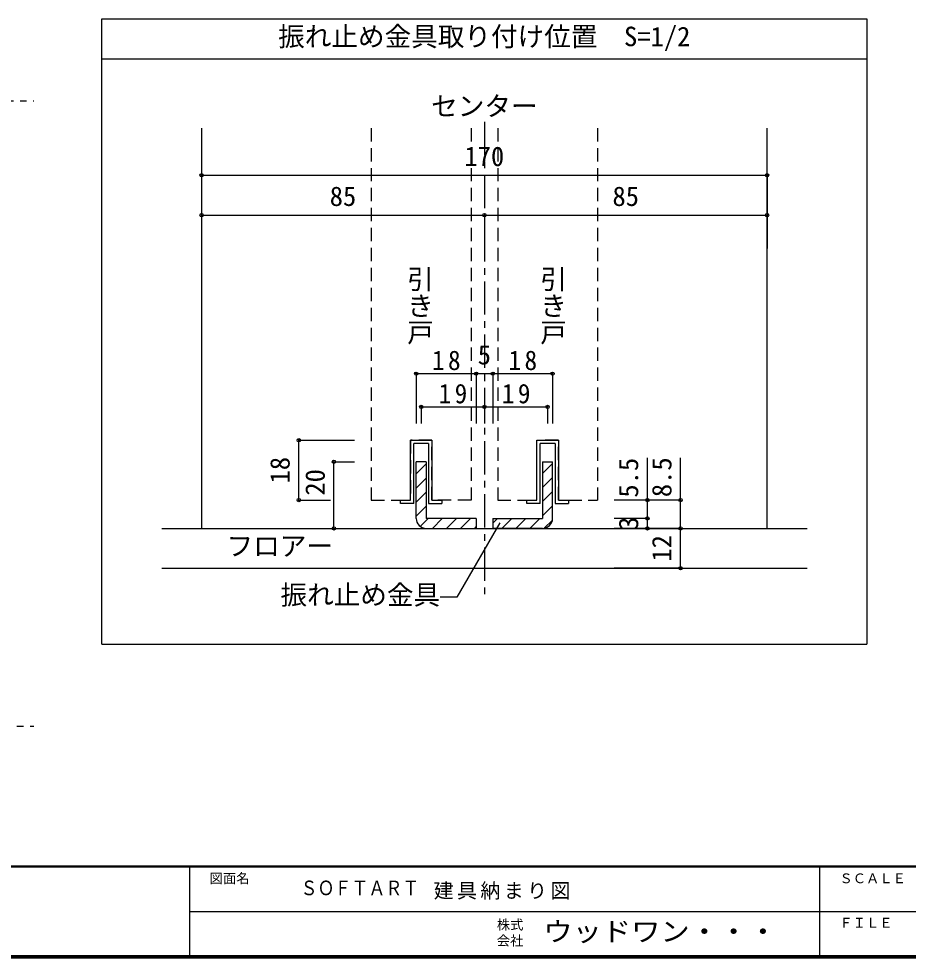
# Model space of a CAD drawing. Units: millimetres, scale not verified, with parts at other scales. Extents: x -973 to 977, y -718 to 696.
# Drawn here: x -127 to 542, y -701 to 5 of the extents above; entities that cross this region are included whole.
import ezdxf
from ezdxf.enums import TextEntityAlignment as Align

# ---------------------------------------------------------------- set-up
doc = ezdxf.new("R2010")
doc.units = ezdxf.units.MM
doc.header["$LTSCALE"] = 5
doc.header["$PDMODE"] = 32
doc.header["$PDSIZE"] = 2.5
doc.linetypes.add('CHAIN1', pattern=[8, 5, -1, 1, -1])
doc.linetypes.add('DASHED2', pattern=[3, 2, -1])
for name, color, linetype in [('0-1_通り芯', 4, 'CHAIN1'), ('0-A_文字', 3, 'Continuous'), ('1-1_通り芯', 4, 'CHAIN1'), ('1-3_仕上げ', 2, 'Continuous'), ('1-4_枠', 4, 'CHAIN1'), ('1-6_扉', 7, 'DASHED2'), ('1-7_金物', 7, 'Continuous'), ('1-A_文字', 7, 'Continuous'), ('1-B_寸法', 7, 'Continuous'), ('F-0_補助線', 7, 'Continuous'), ('F-1_枠', 6, 'Continuous'), ('F-A_文字', 7, 'Continuous')]:
    doc.layers.add(name, color=color, linetype=linetype)
doc.styles.add('@ＭＳ ゴシック', font='')
doc.styles.add('HGP明朝B', font='')
doc.styles.add('ＭＳ ゴシック', font='')
doc.styles.get('@ＭＳ ゴシック').set_extended_font_data('@MS Gothic')
doc.styles.get('HGP明朝B').set_extended_font_data('HGP明朝B')
doc.styles.get('ＭＳ ゴシック').set_extended_font_data('MS Gothic')

msp = doc.modelspace()

# ---------------------------------------------------------------- linework, layer by layer
at = {"layer": '0-1_通り芯'}
for p, q in [((-515.847, -56.5), (-115.347, -56.5)), ((-518.238, -526.5), (-115.347, -526.5))]:
    msp.add_line(p, q, dxfattribs=at)
at = {"layer": '0-A_文字'}
for p, q in [((-64.347, -464.849), (-64.347, 5.151)), ((-64.347, 5.151), (510.653, 5.151)), ((510.653, 5.151), (510.653, -464.849)), ((-64.347, -24.849), (510.653, -24.849)), ((-64.347, -464.849), (510.653, -464.849))]:
    msp.add_line(p, q, dxfattribs=at)
at = {"layer": '1-1_通り芯'}
msp.add_line((223.153, -72.201), (223.153, -430.138), dxfattribs=at)
at = {"layer": '1-3_仕上げ'}
for p, q in [((-19.347, -377.791), (465.653, -377.791)), ((-19.347, -407.791), (465.653, -407.791))]:
    msp.add_line(p, q, dxfattribs=at)
at = {"layer": '1-4_枠', "color": 3, "linetype": 'Continuous'}
for p, q in [((10.653, -77.001), (10.653, -377.791)), ((435.653, -377.791), (435.653, -77.001))]:
    msp.add_line(p, q, dxfattribs=at)
at = {"layer": '1-6_扉'}
for p, q in [((138.153, -77.001), (138.153, -356.541)), ((213.153, -77.001), (213.153, -356.541)), ((233.153, -77.001), (233.153, -356.541)), ((308.153, -77.001), (308.153, -356.541)), ((167.528, -311.541), (167.528, -356.541)), ((183.778, -311.541), (167.528, -311.541)), ((262.528, -356.541), (262.528, -311.541)), ((278.778, -311.541), (265.028, -311.541)), ((278.778, -356.541), (278.778, -311.541)), ((138.153, -356.541), (167.528, -356.541)), ((233.153, -356.541), (262.528, -356.541)), ((278.778, -356.541), (285.653, -356.541)), ((286.276, -356.541), (308.153, -356.541))]:
    msp.add_line(p, q, dxfattribs=at)
msp.add_lwpolyline([(213.153, -356.541), (183.778, -356.541), (183.778, -311.541)], dxfattribs=at)
at = {"layer": '1-7_金物'}
for p, q in [((167.526, -356.541), (167.526, -311.541)), ((167.526, -311.541), (183.776, -311.541)), ((170.026, -359.041), (170.026, -314.041)), ((181.276, -314.041), (170.026, -314.041)), ((181.276, -314.041), (181.276, -359.041)), ((183.776, -311.541), (183.776, -356.541)), ((262.526, -356.541), (262.526, -311.541)), ((262.526, -311.541), (278.776, -311.541)), ((265.026, -359.041), (265.026, -314.041)), ((276.276, -314.041), (265.026, -314.041)), ((276.276, -314.041), (276.276, -359.041)), ((278.776, -311.541), (278.776, -356.541)), ((160.026, -356.541), (167.526, -356.541)), ((160.026, -359.041), (160.026, -356.541)), ((170.026, -359.041), (160.026, -359.041)), ((181.276, -359.041), (191.276, -359.041)), ((183.776, -356.541), (191.276, -356.541)), ((191.276, -356.541), (191.276, -359.041)), ((255.026, -356.541), (262.526, -356.541)), ((255.026, -359.041), (255.026, -356.541)), ((265.026, -359.041), (255.026, -359.041)), ((276.276, -359.041), (286.276, -359.041)), ((278.776, -356.541), (286.276, -356.541)), ((286.276, -356.541), (286.276, -359.041))]:
    msp.add_line(p, q, dxfattribs=at)
at = {"layer": '1-7_金物', "color": 3}
for p, q in [((179.401, -327.791), (171.901, -327.791)), ((171.901, -370.291), (171.901, -327.791)), ((179.401, -327.791), (179.401, -370.291)), ((266.901, -327.791), (274.401, -327.791)), ((266.901, -327.791), (266.901, -370.291)), ((274.401, -370.291), (274.401, -327.791)), ((216.901, -370.291), (179.401, -370.291)), ((216.901, -370.291), (216.901, -377.791)), ((229.401, -370.291), (229.401, -377.791)), ((229.401, -370.291), (266.901, -370.291)), ((179.401, -377.791), (216.901, -377.791)), ((266.901, -377.791), (229.401, -377.791))]:
    msp.add_line(p, q, dxfattribs=at)
at = {"layer": '1-7_金物', "color": 4}
for p, q in [((171.901, -336.905), (179.401, -329.405)), ((266.901, -336.497), (274.401, -328.997)), ((171.901, -347.511), (179.401, -340.011)), ((266.901, -347.104), (274.401, -339.604)), ((171.901, -358.118), (179.401, -350.618)), ((266.901, -357.711), (274.401, -350.211)), ((171.901, -368.725), (179.401, -361.225)), ((266.901, -368.317), (274.401, -360.817)), ((174.924, -376.308), (180.941, -370.291)), ((184.047, -377.791), (191.547, -370.291)), ((194.654, -377.791), (202.154, -370.291)), ((205.261, -377.791), (212.761, -370.291)), ((229.401, -373.997), (233.107, -370.292)), ((236.214, -377.791), (243.714, -370.292)), ((246.82, -377.791), (254.32, -370.292)), ((257.427, -377.791), (264.927, -370.292)), ((268.135, -377.69), (274.301, -371.524)), ((215.867, -377.791), (216.899, -376.759))]:
    msp.add_line(p, q, dxfattribs=at)
at = {"layer": '1-7_金物', "color": 3}
for centre, start, end in [((179.401, -370.291), 180, 270), ((266.901, -370.291), 270, 0)]:
    msp.add_arc(centre, 7.5, start, end, dxfattribs=at)
at = {"layer": '1-A_文字'}
for p, q in [((234.702, -373.555), (202.41, -429.486)), ((202.41, -429.486), (189.91, -429.486))]:
    msp.add_line(p, q, dxfattribs=at)
at = {"layer": '1-B_寸法', "color": 4}
for p, q in [((10.653, -112.43), (10.653, -167.43)), ((10.653, -112.43), (435.653, -112.43)), ((435.653, -112.43), (435.653, -167.43)), ((10.653, -142.43), (223.153, -142.43)), ((223.153, -142.43), (223.153, -167.43)), ((223.153, -142.43), (435.653, -142.43)), ((171.903, -261.541), (216.901, -261.541)), ((171.903, -261.541), (171.903, -299.041)), ((216.901, -261.541), (216.901, -299.041)), ((216.901, -261.541), (229.403, -261.541)), ((229.403, -261.541), (229.403, -299.041)), ((229.403, -261.541), (274.403, -261.541)), ((274.403, -261.541), (274.403, -299.041)), ((175.653, -286.541), (223.153, -286.541)), ((175.653, -286.541), (175.653, -299.041)), ((223.153, -286.541), (223.153, -299.041)), ((223.153, -286.541), (270.653, -286.541)), ((270.653, -286.541), (270.653, -299.041)), ((83.707, -356.541), (83.707, -311.541)), ((83.707, -311.541), (125.653, -311.541)), ((345.653, -370.291), (345.653, -324.698)), ((370.653, -377.791), (370.653, -324.698)), ((110.123, -377.791), (110.123, -327.791)), ((110.123, -327.791), (125.653, -327.791)), ((83.707, -356.541), (107.487, -356.541)), ((370.653, -356.541), (320.653, -356.541)), ((345.653, -370.291), (320.653, -370.291)), ((345.653, -377.791), (345.653, -370.291)), ((110.123, -377.791), (125.653, -377.791)), ((370.653, -377.791), (320.653, -377.791)), ((370.653, -407.791), (370.653, -377.791)), ((370.653, -407.791), (320.653, -407.791))]:
    msp.add_line(p, q, dxfattribs=at)
at = {"layer": '1-B_寸法'}
for p in [(10.653, -112.43), (435.653, -112.43), (10.653, -142.43), (223.153, -142.43), (435.653, -142.43), (171.903, -261.541), (216.901, -261.541), (229.403, -261.541), (274.403, -261.541), (175.653, -286.541), (223.153, -286.541), (270.653, -286.541), (83.707, -311.541), (110.123, -327.791), (83.707, -356.541), (345.653, -356.541), (370.653, -356.541), (345.653, -370.291), (110.123, -377.791), (345.653, -377.791), (370.653, -377.791), (370.653, -407.791)]:
    msp.add_point(p, dxfattribs=at)
at = {"layer": 'F-1_枠'}
for p, q in [((976.653, -631.667), (-973.347, -631.667)), ((976.653, -632.5), (-973.347, -632.5)), ((1.653, -632.5), (1.653, -699.167)), ((474.986, -632.5), (474.986, -699.167)), ((1.653, -665.833), (974.986, -665.834)), ((976.653, -699.167), (-973.347, -699.167)), ((976.653, -700), (-973.347, -700)), ((976.653, -700.833), (-973.347, -700.833))]:
    msp.add_line(p, q, dxfattribs=at)

# ---------------------------------------------------------------- texts
at = {"layer": '0-A_文字', "color": 7, "style": 'ＭＳ ゴシック'}
msp.add_text('振れ止め金具取り付け位置\u3000S=1/2', height=14.66, dxfattribs=at).set_placement((68.153, -19.849), align=Align.BOTTOM_LEFT)
at = {"layer": '1-A_文字', "style": 'ＭＳ ゴシック'}
for s, p in [('センター', (183.153, -72.201)), ('フロアー', (29.403, -402.791)), ('振れ止め金具', (69.91, -439.486))]:
    msp.add_text(s, height=14.66, dxfattribs=at).set_placement(p, align=Align.BOTTOM_LEFT)
at = {"layer": '1-A_文字', "style": '@ＭＳ ゴシック'}
for p in [(163.153, -180.36), (263.153, -180.36)]:
    msp.add_text('引き戸', height=14.66, rotation=270, dxfattribs=at).set_placement(p, align=Align.BOTTOM_LEFT)
at = {"layer": '1-B_寸法', "style": 'ＭＳ ゴシック'}
for s, p in [('170', (208.153, -109.93)), ('85', (106.903, -139.93)), ('85', (319.403, -139.93)), ('5', (218.152, -259.041))]:
    msp.add_text(s, height=14.66, dxfattribs=at).set_placement(p, align=Align.BOTTOM_LEFT)
for s, p in [('18', (81.207, -344.041)), ('5.5', (343.153, -354.698)), ('8.5', (368.153, -354.34)), ('20', (107.623, -353.192)), ('3', (343.153, -379.041)), ('12', (368.153, -402.791))]:
    msp.add_text(s, height=14.66, rotation=90, dxfattribs=at).set_placement(p, align=Align.BOTTOM_LEFT)
at = {"layer": '1-B_寸法', "char_height": 14.66, "attachment_point": 7, "style": 'ＭＳ ゴシック'}
for s, insert in [('\\T1.27;\\W0.95;18', (183.777, -259.041)), ('\\T1.27;\\W0.95;18', (241.278, -259.041)), ('\\T1.27;\\W0.95;19', (188.778, -284.041)), ('\\T1.27;\\W0.95;19', (236.278, -284.041))]:
    msp.add_mtext(s, dxfattribs=dict(at, insert=insert))
at = {"layer": 'F-0_補助線', "style": 'HGP明朝B', "width": 0.85}
msp.add_text('ＳＯＦＴＡＲＴ', height=11, dxfattribs=at).set_placement((84.986, -656.798), align=Align.BOTTOM_LEFT)
at = {"layer": 'F-0_補助線', "insert": (185.035, -656.798), "char_height": 11, "attachment_point": 7, "style": 'ＭＳ ゴシック'}
msp.add_mtext('\\T1.17;建具納まり図', dxfattribs=at)
at = {"layer": 'F-A_文字', "style": 'ＭＳ ゴシック'}
for s, p in [('図面名', (16.653, -646.667)), ('ＳＣＡＬＥ', (489.986, -646.667)), ('ＦＩＬＥ', (489.986, -680)), ('株式', (232.486, -681.5)), ('会社', (232.486, -693.5))]:
    msp.add_text(s, height=7.331, dxfattribs=at).set_placement(p, align=Align.BOTTOM_LEFT)
at = {"layer": 'F-A_文字', "style": 'ＭＳ ゴシック', "width": 1.1}
msp.add_text('ウッドワン・・・', height=14.66, dxfattribs=at).set_placement((267.486, -692.5), align=Align.BOTTOM_LEFT)

doc.saveas('drawing.dxf')
